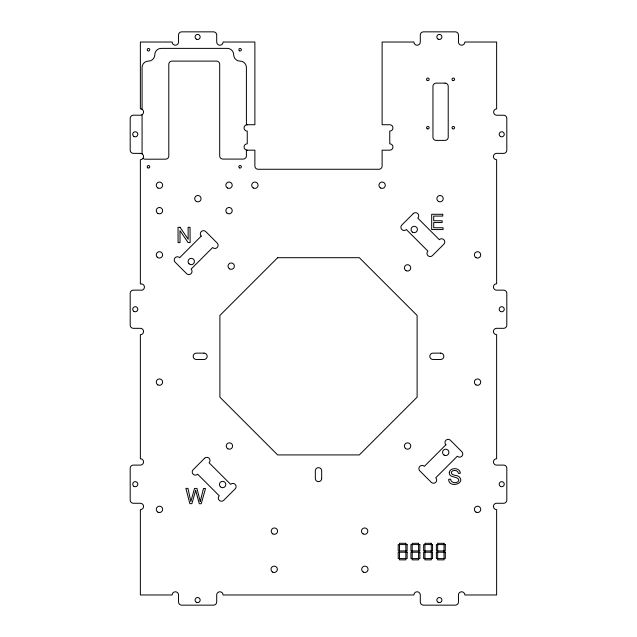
<?xml version="1.0" encoding="UTF-8"?>
<svg xmlns="http://www.w3.org/2000/svg" width="637" height="637" viewBox="0 0 637 637"><rect width="100%" height="100%" fill="white"/><g stroke="black" fill="none" stroke-linecap="round" stroke-linejoin="round"><path stroke-width="0.96" d="M140.164 153.366L133.364 153.366A3.177 3.177 0 0 1 130.187 150.181L130.187 118.371A3.177 3.177 0 0 1 133.364 115.193L140.363 115.193A3.177 3.177 0 0 0 143.548 112.008A3.177 3.177 0 0 0 140.363 108.831L140.363 42.026L172.173 42.026A3.177 3.177 0 0 0 175.358 45.211A3.177 3.177 0 0 0 178.535 42.026L178.535 35.027A3.177 3.177 0 0 1 181.72 31.85L213.53 31.85A3.177 3.177 0 0 1 216.707 35.027L216.707 42.026A3.177 3.177 0 0 0 219.892 45.211A3.177 3.177 0 0 0 223.069 42.026L254.88 42.026L254.88 124.733L246.408 124.733L246.408 67.466A6.362 6.362 0 0 0 240.045 61.104A6.362 6.362 0 0 1 233.683 54.742A6.362 6.362 0 0 0 227.321 48.38L161.161 48.38A6.362 6.362 0 0 0 154.799 54.742A6.362 6.362 0 0 1 148.437 61.104A6.362 6.362 0 0 0 142.075 67.466L142.075 109.325M142.075 114.692L142.075 153.859M140.267 153.366A3.177 3.177 0 0 1 143.548 156.495A3.177 3.177 0 0 1 140.363 159.728L140.363 284.038A3.177 3.177 0 0 1 144.44 287.096A3.177 3.177 0 0 1 140.363 290.146L133.364 290.146A3.177 3.177 0 0 0 130.187 293.331L130.187 325.141A3.177 3.177 0 0 0 133.364 328.318L140.363 328.318A3.177 3.177 0 0 1 143.548 331.503A3.177 3.177 0 0 1 140.363 334.68L140.363 458.736A3.177 3.177 0 0 1 143.548 461.921A3.177 3.177 0 0 1 140.363 465.098L133.364 465.098A3.177 3.177 0 0 0 130.187 468.283L130.187 500.093A3.177 3.177 0 0 0 133.364 503.27L140.363 503.27A3.177 3.177 0 0 1 143.548 506.455A3.177 3.177 0 0 1 140.363 509.632L140.363 594.974L172.173 594.974A3.177 3.177 0 0 1 175.358 591.789A3.177 3.177 0 0 1 178.535 594.974L178.535 601.973A3.177 3.177 0 0 0 181.72 605.15L213.53 605.15A3.177 3.177 0 0 0 216.707 601.973L216.707 594.974A3.177 3.177 0 0 1 219.892 591.789A3.177 3.177 0 0 1 223.069 594.974L413.931 594.974A3.177 3.177 0 0 1 417.108 591.789A3.177 3.177 0 0 1 420.293 594.974L420.293 601.973A3.177 3.177 0 0 0 423.47 605.15L455.28 605.15A3.177 3.177 0 0 0 458.465 601.973L458.465 594.974A3.177 3.177 0 0 1 461.642 591.789A3.177 3.177 0 0 1 464.827 594.974L496.637 594.974L496.637 509.632A3.177 3.177 0 0 1 493.452 506.455A3.177 3.177 0 0 1 496.637 503.27L503.636 503.27A3.177 3.177 0 0 0 506.813 500.093L506.813 468.283A3.177 3.177 0 0 0 503.636 465.098L496.637 465.098A3.177 3.177 0 0 1 493.452 461.921A3.177 3.177 0 0 1 496.637 458.736L496.637 334.68A3.177 3.177 0 0 1 493.452 331.503A3.177 3.177 0 0 1 496.637 328.318L503.636 328.318A3.177 3.177 0 0 0 506.813 325.141L506.813 293.331A3.177 3.177 0 0 0 503.636 290.146L496.637 290.146A3.177 3.177 0 0 1 493.452 286.969A3.177 3.177 0 0 1 496.637 283.784L496.637 159.728A3.177 3.177 0 0 1 493.452 156.543A3.177 3.177 0 0 1 496.637 153.366L503.692 153.366A3.177 3.177 0 0 0 506.813 150.181L506.813 118.41A3.177 3.177 0 0 0 503.636 115.233L496.637 115.233A3.177 3.177 0 0 1 493.635 112.056A3.177 3.177 0 0 1 496.637 108.879L496.637 42.026L464.827 42.026A3.177 3.177 0 0 1 461.642 45.211A3.177 3.177 0 0 1 458.465 42.026L458.465 35.027A3.177 3.177 0 0 0 455.28 31.85L423.47 31.85A3.177 3.177 0 0 0 420.293 35.027L420.293 42.026A3.177 3.177 0 0 1 417.108 45.211A3.177 3.177 0 0 1 413.931 42.026L382.12 42.026L382.12 124.733L389.756 124.733A3.177 3.177 0 0 1 392.933 127.918A3.177 3.177 0 0 1 389.756 131.095L389.756 143.819A3.177 3.177 0 0 1 392.933 147.004A3.177 3.177 0 0 1 389.756 150.181L382.12 150.181L382.12 166.09A3.177 3.177 0 0 1 378.935 169.267L258.065 169.267A3.177 3.177 0 0 1 254.88 166.09L254.88 150.181L246.408 150.181L246.408 155.898A3.177 3.177 0 0 1 243.23 159.083L222.87 159.083A3.177 3.177 0 0 1 219.693 155.898L219.693 64.289A3.177 3.177 0 0 0 216.508 61.104L171.974 61.104A3.177 3.177 0 0 0 168.797 64.289L168.797 155.993A3.177 3.177 0 0 1 165.62 159.17L145.26 159.202A3.177 3.177 0 0 1 143.022 158.294M247.244 124.733A3.177 3.177 0 0 0 244.067 127.918A3.177 3.177 0 0 0 247.244 131.095L247.244 143.819A3.177 3.177 0 0 0 244.067 147.004A3.177 3.177 0 0 0 247.244 150.181M449.3 472.336C448.552 478.411 457.677 475.6 458.871 480.083C458.186 484.152 450.598 483.284 450.566 479.151L448.663 479.319C448.615 488.818 466.738 483.435 458.775 476.484C456.649 474.796 450.773 475.935 451.322 472.073C452.819 469.429 458.266 470.002 458.417 473.402L460.36 473.259C460.264 467.622 450.367 466.969 449.3 472.336M200.424 500.77L200.241 501.598L196.96 488.444L194.524 488.428L190.837 501.534L187.963 488.38L185.893 488.364L189.834 503.66L191.896 503.676L195.678 490.275A45.96 45.96 0 0 0 196.021 491.621L199.277 503.732L201.228 503.74L205.52 488.499L203.49 488.491L200.424 500.77M201.252 236.096L179.658 257.69A3.177 3.177 0 0 0 175.159 257.69A3.177 3.177 0 0 0 175.159 262.189L186.585 273.615A3.177 3.177 0 0 0 191.084 273.615A3.177 3.177 0 0 0 191.084 269.117L212.678 247.522A3.177 3.177 0 0 0 217.177 247.522A3.177 3.177 0 0 0 217.177 243.023L205.751 231.597A3.177 3.177 0 0 0 201.252 231.597A3.177 3.177 0 0 0 201.252 236.096M277.652 257.698L219.892 315.466L219.892 397.154L277.652 454.922L359.348 454.922L417.108 397.154L417.108 315.466L359.348 257.698L277.652 257.698M413.262 213.602L401.836 225.028A3.177 3.177 0 0 0 401.836 229.527A3.177 3.177 0 0 0 406.334 229.527L427.921 251.121A3.177 3.177 0 0 0 427.921 255.62A3.177 3.177 0 0 0 432.419 255.62L443.846 244.194A3.177 3.177 0 0 0 443.846 239.695A3.177 3.177 0 0 0 439.347 239.695L417.761 218.101A3.177 3.177 0 0 0 417.761 213.602A3.177 3.177 0 0 0 413.262 213.602M204.581 458.274L193.154 469.7A3.177 3.177 0 0 0 193.154 474.199A3.177 3.177 0 0 0 197.653 474.199L219.239 495.793A3.177 3.177 0 0 0 219.239 500.292A3.177 3.177 0 0 0 223.738 500.292L235.164 488.866A3.177 3.177 0 0 0 235.164 484.367A3.177 3.177 0 0 0 230.666 484.367L209.079 462.773A3.177 3.177 0 0 0 209.079 458.274A3.177 3.177 0 0 0 204.581 458.274M445.916 444.777L424.322 466.372A3.177 3.177 0 0 0 419.823 466.372A3.177 3.177 0 0 0 419.823 470.87L431.249 482.297A3.177 3.177 0 0 0 435.748 482.297A3.177 3.177 0 0 0 435.748 477.798L457.342 456.203A3.177 3.177 0 0 0 461.841 456.203A3.177 3.177 0 0 0 461.841 451.705L450.415 440.278A3.177 3.177 0 0 0 445.916 440.278A3.177 3.177 0 0 0 445.916 444.777M180.096 227.337L178.026 227.345L178.105 242.617L180.048 242.609L179.976 230.61L188.066 242.562L190.137 242.546L190.049 227.282L188.114 227.29L188.186 239.281L180.096 227.337M445.04 83.136L436.13 83.136A3.177 3.177 0 0 0 432.953 86.321L432.953 137.218A3.177 3.177 0 0 0 436.13 140.395L445.04 140.395A3.177 3.177 0 0 0 448.217 137.218L448.217 86.321A3.177 3.177 0 0 0 445.04 83.136M442.723 214.287L431.679 214.287L431.679 229.559L443.073 229.559L443.073 227.751L433.701 227.751L433.701 222.56L442.15 222.56L442.15 220.768L433.701 220.768L433.701 216.086L442.723 216.086L442.723 214.287M203.983 353.129L196.347 353.129A3.177 3.177 0 0 0 193.17 356.314A3.177 3.177 0 0 0 196.347 359.491L203.983 359.491A3.177 3.177 0 0 0 207.168 356.314A3.177 3.177 0 0 0 203.983 353.129M440.653 353.129L433.017 353.129A3.177 3.177 0 0 0 429.832 356.314A3.177 3.177 0 0 0 433.017 359.491L440.653 359.491A3.177 3.177 0 0 0 443.83 356.314A3.177 3.177 0 0 0 440.653 353.129M405.849 543.313L399.487 543.313L399.487 559.859L405.849 559.859L405.849 543.313M418.573 543.313L412.211 543.313L412.211 559.859L418.573 559.859L418.573 543.313M431.297 543.313L424.935 543.313L424.935 559.859L431.297 559.859L431.297 543.313M444.021 543.313L437.659 543.313L437.659 559.859L444.021 559.859L444.021 543.313M407.123 544.587L398.213 544.587L398.213 550.949L407.123 550.949L407.123 544.587M419.847 544.587L410.937 544.587L410.937 550.949L419.847 550.949L419.847 544.587M432.571 544.587L423.661 544.587L423.661 550.949L432.571 550.949L432.571 544.587M445.295 544.587L436.385 544.587L436.385 550.949L445.295 550.949L445.295 544.587M407.123 552.223L398.213 552.223L398.213 558.585L407.123 558.585L407.123 552.223M419.847 552.223L410.937 552.223L410.937 558.585L419.847 558.585L419.847 552.223M432.571 552.223L423.661 552.223L423.661 558.585L432.571 558.585L432.571 552.223M445.295 552.223L436.385 552.223L436.385 558.585L445.295 558.585L445.295 552.223M321.677 478.459L321.677 470.831A3.177 3.177 0 0 0 318.5 467.646A3.177 3.177 0 0 0 315.323 470.831L315.323 478.459A3.177 3.177 0 0 0 318.5 481.644A3.177 3.177 0 0 0 321.677 478.459M133.81 136.382A2.548 2.548 0 0 0 137.807 134.518A2.548 2.548 0 0 0 134.2 131.986A2.548 2.548 0 0 0 133.81 136.382M452.668 80.421A1.274 1.274 0 0 0 454.579 79.322A1.274 1.274 0 0 0 452.668 78.216A1.274 1.274 0 0 0 452.668 80.421M452.668 128.778A1.274 1.274 0 0 0 454.579 127.671A1.274 1.274 0 0 0 452.668 126.572A1.274 1.274 0 0 0 452.668 128.778M427.22 80.421A1.274 1.274 0 0 0 429.131 79.322A1.274 1.274 0 0 0 427.22 78.216A1.274 1.274 0 0 0 427.22 80.421M427.22 128.778A1.274 1.274 0 0 0 429.131 127.671A1.274 1.274 0 0 0 427.22 126.572A1.274 1.274 0 0 0 427.22 128.778M363.058 533.894A3.177 3.177 0 0 0 367.828 531.139A3.177 3.177 0 0 0 363.058 528.384A3.177 3.177 0 0 0 363.058 533.894M363.281 572.066A3.177 3.177 0 0 0 368.051 569.311A3.177 3.177 0 0 0 363.281 566.556A3.177 3.177 0 0 0 363.281 572.066M272.819 533.894A3.177 3.177 0 0 0 277.589 531.139A3.177 3.177 0 0 0 272.819 528.384A3.177 3.177 0 0 0 272.819 533.894M272.596 572.066A3.177 3.177 0 0 0 277.366 569.311A3.177 3.177 0 0 0 272.596 566.556A3.177 3.177 0 0 0 272.596 572.066M438.463 201.419A3.177 3.177 0 0 0 443.233 198.664A3.177 3.177 0 0 0 438.463 195.909A3.177 3.177 0 0 0 438.463 201.419M196.276 201.419A3.177 3.177 0 0 0 201.053 198.664A3.177 3.177 0 0 0 196.276 195.909A3.177 3.177 0 0 0 196.276 201.419M189.014 263.766A3.177 3.177 0 0 0 194.333 262.34A3.177 3.177 0 0 0 190.439 258.447A3.177 3.177 0 0 0 189.014 263.766M444.148 455.129A3.177 3.177 0 0 0 448.918 452.374A3.177 3.177 0 0 0 444.148 449.618A3.177 3.177 0 0 0 444.148 455.129M412.641 232.234A3.177 3.177 0 0 0 417.41 229.479A3.177 3.177 0 0 0 412.641 226.724A3.177 3.177 0 0 0 412.641 232.234M220.37 486.756A3.177 3.177 0 0 0 225.689 485.33A3.177 3.177 0 0 0 221.795 481.437A3.177 3.177 0 0 0 220.37 486.756M475.958 512.116A3.177 3.177 0 0 0 480.728 509.361A3.177 3.177 0 0 0 475.958 506.606A3.177 3.177 0 0 0 475.958 512.116M253.287 187.971A3.177 3.177 0 0 0 258.065 185.216A3.177 3.177 0 0 0 253.287 182.461A3.177 3.177 0 0 0 253.287 187.971M157.857 512.116A3.177 3.177 0 0 0 162.634 509.361A3.177 3.177 0 0 0 157.857 506.606A3.177 3.177 0 0 0 157.857 512.116M380.528 187.971A3.177 3.177 0 0 0 385.297 185.216A3.177 3.177 0 0 0 380.528 182.461A3.177 3.177 0 0 0 380.528 187.971M475.958 384.875A3.177 3.177 0 0 0 480.728 382.12A3.177 3.177 0 0 0 475.958 379.365A3.177 3.177 0 0 0 475.958 384.875M157.204 257.133A3.177 3.177 0 0 0 162.523 255.7A3.177 3.177 0 0 0 158.629 251.806A3.177 3.177 0 0 0 157.204 257.133M157.857 384.875A3.177 3.177 0 0 0 162.634 382.12A3.177 3.177 0 0 0 157.857 379.365A3.177 3.177 0 0 0 157.857 384.875M475.958 257.635A3.177 3.177 0 0 0 480.728 254.88A3.177 3.177 0 0 0 475.958 252.125A3.177 3.177 0 0 0 475.958 257.635M157.857 213.419A3.177 3.177 0 0 0 162.634 210.664A3.177 3.177 0 0 0 157.857 207.909A3.177 3.177 0 0 0 157.857 213.419M157.857 187.971A3.177 3.177 0 0 0 162.634 185.216A3.177 3.177 0 0 0 157.857 182.461A3.177 3.177 0 0 0 157.857 187.971M226.788 212.909A3.177 3.177 0 0 0 232.107 211.484A3.177 3.177 0 0 0 228.213 207.59A3.177 3.177 0 0 0 226.788 212.909M227.441 187.971A3.177 3.177 0 0 0 232.218 185.216A3.177 3.177 0 0 0 227.441 182.461A3.177 3.177 0 0 0 227.441 187.971M239.464 50.817A1.274 1.274 0 0 0 241.375 49.71A1.274 1.274 0 0 0 239.464 48.611A1.274 1.274 0 0 0 239.464 50.817M147.593 50.61A1.274 1.274 0 0 0 149.719 50.044A1.274 1.274 0 0 0 148.158 48.484A1.274 1.274 0 0 0 147.593 50.61M239.464 167.873A1.274 1.274 0 0 0 241.375 166.775A1.274 1.274 0 0 0 239.464 165.668A1.274 1.274 0 0 0 239.464 167.873M147.848 167.873A1.274 1.274 0 0 0 149.751 166.775A1.274 1.274 0 0 0 147.848 165.668A1.274 1.274 0 0 0 147.848 167.873M227.839 448.767A3.177 3.177 0 0 0 232.616 446.011A3.177 3.177 0 0 0 227.839 443.256A3.177 3.177 0 0 0 227.839 448.767M229.607 268.902A3.177 3.177 0 0 0 234.376 266.147A3.177 3.177 0 0 0 229.607 263.392A3.177 3.177 0 0 0 229.607 268.902M405.315 448.265A3.177 3.177 0 0 0 410.642 446.84A3.177 3.177 0 0 0 406.748 442.946A3.177 3.177 0 0 0 405.315 448.265M405.976 270.637A3.177 3.177 0 0 0 410.746 267.882A3.177 3.177 0 0 0 405.976 265.127A3.177 3.177 0 0 0 405.976 270.637M196.347 602.268A2.548 2.548 0 0 0 200.169 600.062A2.548 2.548 0 0 0 196.347 597.856A2.548 2.548 0 0 0 196.347 602.268M438.105 602.268A2.548 2.548 0 0 0 441.919 600.062A2.548 2.548 0 0 0 438.105 597.856A2.548 2.548 0 0 0 438.105 602.268M500.451 311.437A2.548 2.548 0 0 0 504.273 309.232A2.548 2.548 0 0 0 500.451 307.026A2.548 2.548 0 0 0 500.451 311.437M500.451 486.389A2.548 2.548 0 0 0 504.273 484.184A2.548 2.548 0 0 0 500.451 481.986A2.548 2.548 0 0 0 500.451 486.389M500.451 136.501A2.548 2.548 0 0 0 504.273 134.296A2.548 2.548 0 0 0 500.451 132.09A2.548 2.548 0 0 0 500.451 136.501M438.105 39.144A2.548 2.548 0 0 0 441.919 36.938A2.548 2.548 0 0 0 438.105 34.732A2.548 2.548 0 0 0 438.105 39.144M196.347 39.144A2.548 2.548 0 0 0 200.169 36.938A2.548 2.548 0 0 0 196.347 34.732A2.548 2.548 0 0 0 196.347 39.144M134.001 311.437A2.548 2.548 0 0 0 137.823 309.232A2.548 2.548 0 0 0 134.001 307.026A2.548 2.548 0 0 0 134.001 311.437M134.001 486.389A2.548 2.548 0 0 0 137.823 484.184A2.548 2.548 0 0 0 134.001 481.986A2.548 2.548 0 0 0 134.001 486.389"/></g></svg>
